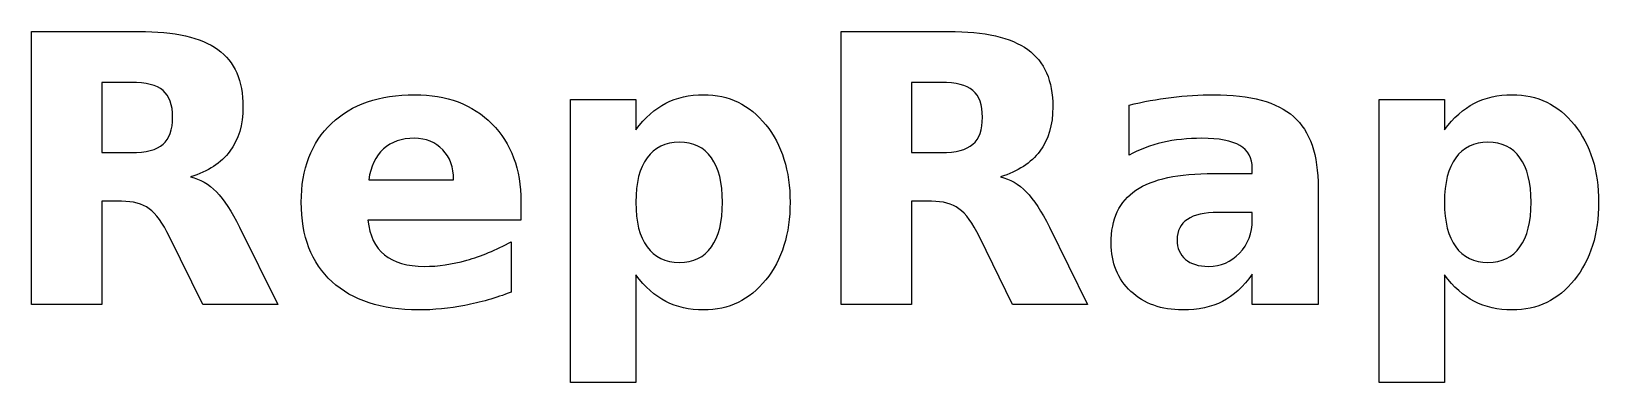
# Model space of a CAD drawing. Extents: x 1 to 24.1, y 1.3 to 6.5.
import ezdxf

# ---------------------------------------------------------------- set-up
doc = ezdxf.new("R2010")
doc.units = 0
doc.layers.get('0').update_dxf_attribs({"linetype": 'CONTINUOUS'})

msp = doc.modelspace()

# ---------------------------------------------------------------- linework, layer by layer
at = {"color": 7}
for points in [[(2.329987, 3.996862), (2.036465, 3.996862), (2.036465, 2.475508), (0.999629, 2.475508), (0.999629, 6.496072), (2.582995, 6.496072)], [(14.2649, 3.996862), (13.971378, 3.996862), (13.971378, 2.475508), (12.934542, 2.475508), (12.934542, 6.496072), (14.517908, 6.496072)], [(2.472752, 5.744766), (2.036465, 5.744766), (2.036465, 4.713166), (2.472752, 4.713166)], [(2.472752, 5.744766), (2.472752, 5.744766)], [(14.407665, 5.744766), (13.971378, 5.744766), (13.971378, 4.713166), (14.407665, 4.713166)], [(14.407665, 5.744766), (14.407665, 5.744766)], [(9.907819, 2.911795), (9.907819, 1.328154), (8.943744, 1.328154), (8.943744, 5.491482), (9.907819, 5.491482), (9.907819, 5.049959)], [(17.175868, 4.675408), (17.175868, 5.410729)], [(21.823991, 2.911795), (21.823991, 1.328154), (20.859915, 1.328154), (20.859915, 5.491482), (21.823991, 5.491482), (21.823991, 5.049959)], [(6.644073, 4.923179), (6.644073, 4.923179)], [(10.548607, 4.863924), (10.548607, 4.863924)], [(22.464779, 4.863924), (22.464779, 4.863924)], [(18.422717, 4.406139), (18.99102, 4.406139), (18.99102, 4.481656)], [(5.970764, 4.311882), (7.222849, 4.311882)], [(19.963088, 4.196126), (19.963088, 2.475508)], [(8.213934, 3.991625), (8.213934, 3.716845)], [(8.213934, 3.716845), (5.960015, 3.716845)], [(18.036315, 3.730349), (18.036315, 3.730349)], [(18.99102, 3.722357), (18.99102, 3.8326), (18.489965, 3.8326)], [(3.525573, 2.475508), (3.035542, 3.474586)], [(4.066866, 3.61735), (4.629657, 2.475508), (3.525573, 2.475508)], [(15.460486, 2.475508), (14.970456, 3.474586)], [(16.00178, 3.61735), (16.56457, 2.475508), (15.460486, 2.475508)], [(8.07117, 3.401825), (8.07117, 2.658513)], [(11.822465, 2.840412), (11.822465, 2.840412)], [(19.963088, 2.475508), (18.99102, 2.475508), (18.99102, 2.922543)], [(23.738637, 2.840412), (23.738637, 2.840412)]]:
    msp.add_lwpolyline(points, dxfattribs=at)
for points in [[(2.582995, 6.496072), (3.112713, 6.496072), (3.501044, 6.407051), (3.747713, 6.229284)], [(14.517908, 6.496072), (15.047626, 6.496072), (15.435957, 6.407051), (15.682626, 6.229284)], [(3.747713, 6.229284), (3.994657, 6.051517), (4.118129, 5.770673), (4.118129, 5.386476)], [(15.682626, 6.229284), (15.92957, 6.051517), (16.053042, 5.770673), (16.053042, 5.386476)], [(2.939907, 5.626254), (2.845649, 5.705078), (2.689931, 5.744766), (2.472752, 5.744766)], [(3.081293, 5.232962), (3.081293, 5.415966), (3.034164, 5.547155), (2.939907, 5.626254)], [(5.422856, 5.141461), (5.719961, 5.423132), (6.128687, 5.564243), (6.64931, 5.564243)], [(6.64931, 5.564243), (7.123355, 5.564243), (7.502591, 5.421478), (7.787018, 5.135948)], [(10.349342, 5.439117), (10.510849, 5.52235), (10.696884, 5.564243), (10.906897, 5.564243)], [(10.906897, 5.564243), (11.278416, 5.564243), (11.583513, 5.416517), (11.822465, 5.121341)], [(14.87482, 5.626254), (14.780562, 5.705078), (14.624844, 5.744766), (14.407665, 5.744766)], [(15.016207, 5.232962), (15.016207, 5.415966), (14.969078, 5.547155), (14.87482, 5.626254)], [(17.797915, 5.525106), (18.006274, 5.551288), (18.214358, 5.564242), (18.422717, 5.564242)], [(18.422717, 5.564242), (18.966766, 5.564242), (19.359507, 5.457031), (19.60094, 5.242333)], [(22.265514, 5.439117), (22.42702, 5.52235), (22.613056, 5.564243), (22.823069, 5.564243)], [(22.823069, 5.564243), (23.194588, 5.564243), (23.499685, 5.416517), (23.738637, 5.121341)], [(4.118129, 5.386476), (4.118129, 5.12079), (4.053913, 4.902509), (3.92548, 4.732183)], [(9.907819, 5.049959), (10.040662, 5.225796), (10.187836, 5.355608), (10.349342, 5.439117)], [(16.053042, 5.386476), (16.053042, 5.12079), (15.988826, 4.902509), (15.860393, 4.732183)], [(17.175868, 5.410729), (17.382298, 5.46089), (17.589555, 5.499199), (17.797915, 5.525106)], [(21.823991, 5.049959), (21.956834, 5.225796), (22.104008, 5.355608), (22.265514, 5.439117)], [(2.939907, 4.834434), (3.034164, 4.915187), (3.081293, 5.048029), (3.081293, 5.232962)], [(4.977198, 3.980877), (4.977198, 4.472561), (5.125751, 4.859514), (5.422856, 5.141461)], [(7.787018, 5.135948), (8.071721, 4.850694), (8.213934, 4.468978), (8.213934, 3.991625)], [(11.822465, 5.121341), (12.061141, 4.82589), (12.18048, 4.445827), (12.18048, 3.980877)], [(14.87482, 4.834434), (14.969078, 4.915187), (15.016207, 5.048029), (15.016207, 5.232962)], [(19.60094, 5.242333), (19.842372, 5.02791), (19.963088, 4.678991), (19.963088, 4.196126)], [(23.738637, 5.121341), (23.977313, 4.82589), (24.096651, 4.445827), (24.096651, 3.980877)], [(6.644073, 4.923179), (6.457211, 4.923179), (6.305627, 4.870814), (6.18877, 4.765807)], [(7.062721, 4.755059), (6.955786, 4.867231), (6.816328, 4.923179), (6.644073, 4.923179)], [(10.548607, 4.863924), (10.342177, 4.863924), (10.183702, 4.788132), (10.073459, 4.636547)], [(11.021274, 4.637925), (10.912684, 4.788683), (10.755037, 4.863924), (10.548607, 4.863924)], [(17.671411, 4.861443), (17.493644, 4.820102), (17.328555, 4.75809), (17.175868, 4.675408)], [(18.247706, 4.923179), (18.041276, 4.923179), (17.849177, 4.902509), (17.671411, 4.861443)], [(18.810497, 4.816795), (18.690332, 4.887901), (18.502643, 4.923179), (18.247706, 4.923179)], [(22.464779, 4.863924), (22.258349, 4.863924), (22.099874, 4.788132), (21.989631, 4.636547)], [(22.937446, 4.637925), (22.828856, 4.788683), (22.671209, 4.863924), (22.464779, 4.863924)], [(2.472752, 4.713166), (2.689931, 4.713166), (2.845649, 4.753681), (2.939907, 4.834434)], [(3.92548, 4.732183), (3.797047, 4.561582), (3.603845, 4.435905), (3.345326, 4.355152)], [(6.18877, 4.765807), (6.072188, 4.660801), (5.999427, 4.509492), (5.970764, 4.311882)], [(7.222849, 4.311882), (7.222849, 4.495161), (7.169657, 4.642886), (7.062721, 4.755059)], [(10.073459, 4.636547), (9.962941, 4.484687), (9.907819, 4.266131), (9.907819, 3.980877)], [(11.184158, 3.980877), (11.184158, 4.26806), (11.129863, 4.487168), (11.021274, 4.637925)], [(14.407665, 4.713166), (14.624844, 4.713166), (14.780562, 4.753681), (14.87482, 4.834434)], [(15.860393, 4.732183), (15.73196, 4.561582), (15.538759, 4.435905), (15.280239, 4.355152)], [(18.99102, 4.481656), (18.99102, 4.634343), (18.930662, 4.745963), (18.810497, 4.816795)], [(21.989631, 4.636547), (21.879112, 4.484687), (21.823991, 4.266131), (21.823991, 3.980877)], [(23.10033, 3.980877), (23.10033, 4.26806), (23.046035, 4.487168), (22.937446, 4.637925)], [(17.277016, 4.158644), (17.520102, 4.323733), (17.902094, 4.406139), (18.422717, 4.406139)], [(3.345326, 4.355152), (3.486988, 4.322906), (3.614043, 4.249594), (3.726215, 4.135493)], [(15.280239, 4.355152), (15.421901, 4.322906), (15.548956, 4.249594), (15.661128, 4.135493)], [(16.912112, 3.380328), (16.912112, 3.733932), (17.033655, 3.993279), (17.277016, 4.158644)], [(2.73513, 3.886619), (2.633707, 3.960206), (2.498659, 3.996862), (2.329987, 3.996862)], [(3.726215, 4.135493), (3.838388, 4.021667), (3.951938, 3.848861), (4.066866, 3.61735)], [(5.430849, 2.813403), (5.128231, 3.090664), (4.977198, 3.479822), (4.977198, 3.980877)], [(9.907819, 3.980877), (9.907819, 3.695347), (9.962941, 3.47679), (10.073459, 3.324931)], [(11.021274, 3.323828), (11.129863, 3.474585), (11.184158, 3.693418), (11.184158, 3.980877)], [(12.18048, 3.980877), (12.18048, 3.515651), (12.061141, 3.135588), (11.822465, 2.840412)], [(14.670043, 3.886619), (14.56862, 3.960206), (14.433572, 3.996862), (14.2649, 3.996862)], [(15.661128, 4.135493), (15.773301, 4.021667), (15.886851, 3.848861), (16.00178, 3.61735)], [(21.823991, 3.980877), (21.823991, 3.695347), (21.879112, 3.47679), (21.989631, 3.324931)], [(22.937446, 3.323828), (23.046035, 3.474585), (23.10033, 3.693418), (23.10033, 3.980877)], [(24.096651, 3.980877), (24.096651, 3.515651), (23.977313, 3.135588), (23.738637, 2.840412)], [(3.035542, 3.474586), (2.936875, 3.675504), (2.836554, 3.812756), (2.73513, 3.886619)], [(5.960015, 3.716845), (5.983442, 3.490571), (6.065022, 3.321072), (6.20503, 3.207797)], [(14.970456, 3.474586), (14.871788, 3.675504), (14.771467, 3.812756), (14.670043, 3.886619)], [(18.036315, 3.730349), (17.934891, 3.661999), (17.88418, 3.561677), (17.88418, 3.428835)], [(18.489965, 3.8326), (18.289047, 3.8326), (18.137739, 3.798424), (18.036315, 3.730349)], [(18.804985, 3.233429), (18.929008, 3.363516), (18.99102, 3.526675), (18.99102, 3.722357)], [(7.415499, 3.128422), (7.628268, 3.188505), (7.846825, 3.279731), (8.07117, 3.401825)], [(10.073459, 3.324931), (10.183702, 3.173346), (10.342177, 3.097554), (10.548607, 3.097554)], [(10.548607, 3.097554), (10.755037, 3.097554), (10.912684, 3.172795), (11.021274, 3.323828)], [(17.204256, 2.670637), (17.009401, 2.852815), (16.912112, 3.089286), (16.912112, 3.380328)], [(17.88418, 3.428835), (17.88418, 3.30674), (17.92497, 3.211105), (18.006549, 3.141927)], [(21.989631, 3.324931), (22.099874, 3.173346), (22.258349, 3.097554), (22.464779, 3.097554)], [(22.464779, 3.097554), (22.671209, 3.097554), (22.828856, 3.172795), (22.937446, 3.323828)], [(6.20503, 3.207797), (6.345039, 3.094798), (6.54072, 3.038299), (6.792075, 3.038299)], [(6.792075, 3.038299), (6.994922, 3.038299), (7.20273, 3.06834), (7.415499, 3.128422)], [(18.006549, 3.141927), (18.088405, 3.07275), (18.201955, 3.038299), (18.347201, 3.038299)], [(18.347201, 3.038299), (18.52855, 3.038299), (18.681237, 3.103342), (18.804985, 3.233429)], [(6.703329, 2.397234), (6.15735, 2.397234), (5.73319, 2.536141), (5.430849, 2.813403)], [(10.349342, 2.522637), (10.187836, 2.606146), (10.040662, 2.735682), (9.907819, 2.911795)], [(11.822465, 2.840412), (11.583513, 2.544961), (11.278416, 2.397234), (10.906897, 2.397234)], [(18.99102, 2.922543), (18.86176, 2.739264), (18.716239, 2.606146), (18.554733, 2.522637)], [(22.265514, 2.522637), (22.104008, 2.606146), (21.956834, 2.735682), (21.823991, 2.911795)], [(23.738637, 2.840412), (23.499685, 2.544961), (23.194588, 2.397234), (22.823069, 2.397234)], [(8.07117, 2.658513), (7.843242, 2.572246), (7.615315, 2.507202), (7.387112, 2.463381)], [(17.964933, 2.397234), (17.652669, 2.397234), (17.398835, 2.488462), (17.204256, 2.670637)], [(7.387112, 2.463381), (7.159184, 2.419284), (6.931256, 2.397234), (6.703329, 2.397234)], [(10.906897, 2.397234), (10.696884, 2.397234), (10.510849, 2.439127), (10.349342, 2.522637)], [(18.554733, 2.522637), (18.393227, 2.439127), (18.196443, 2.397234), (17.964933, 2.397234)], [(22.823069, 2.397234), (22.613056, 2.397234), (22.42702, 2.439127), (22.265514, 2.522637)]]:
    msp.add_open_spline(points, degree=3, dxfattribs=at)

doc.saveas('drawing.dxf')
